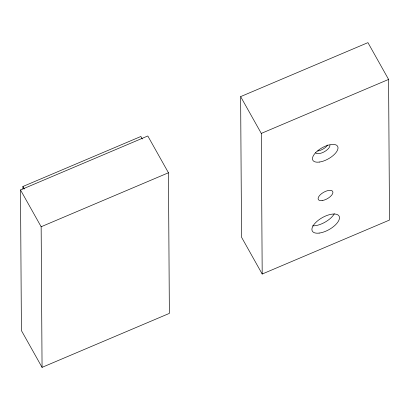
<?xml version="1.0" encoding="UTF-8"?>
<svg xmlns="http://www.w3.org/2000/svg" width="410" height="410" viewBox="0 0 410 410"><rect width="100%" height="100%" fill="white"/><g stroke="black" fill="none" stroke-linecap="round" stroke-linejoin="round"><path stroke-width="0.61" d="M22.929 189.056L22.914 186.499L140.881 136.479L142.301 139.01M20.5 189.948L147.805 135.971L168.454 172.769L169.366 313.389L42.061 367.365L21.412 330.568L20.5 189.948L41.149 226.745L42.061 367.365M240.634 96.611L367.939 42.635L388.588 79.432L389.5 220.052L262.195 274.029L241.546 237.231L240.634 96.611L261.288 133.409L262.195 274.029M41.149 226.745L168.454 172.769M261.288 133.409L388.588 79.432M22.914 186.499L24.333 189.03M334.314 213.779A15.334 6.867 -29.3 0 1 312.625 225.833M327.718 145.022A8.256 3.7 -29.3 0 1 317.724 151.023M329.973 145.176A8.256 3.7 -29.3 0 1 323.895 151.992A8.256 3.7 -29.3 0 1 315.49 152.756M322.137 200.567A8.256 3.695 -29.3 0 0 332.93 192.141A8.256 3.695 -29.3 0 0 321.476 193.735A8.256 3.695 -29.3 0 0 322.137 200.567M319.134 233.09A15.334 6.867 -29.3 0 0 339.48 217.577A15.334 6.867 -29.3 0 0 318.473 220.144A15.334 6.867 -29.3 0 0 319.134 233.09M319.416 162.052A14.206 6.36 -29.3 0 0 338.004 147.559A14.206 6.36 -29.3 0 0 318.309 150.275A14.206 6.36 -29.3 0 0 319.416 162.052"/></g></svg>
